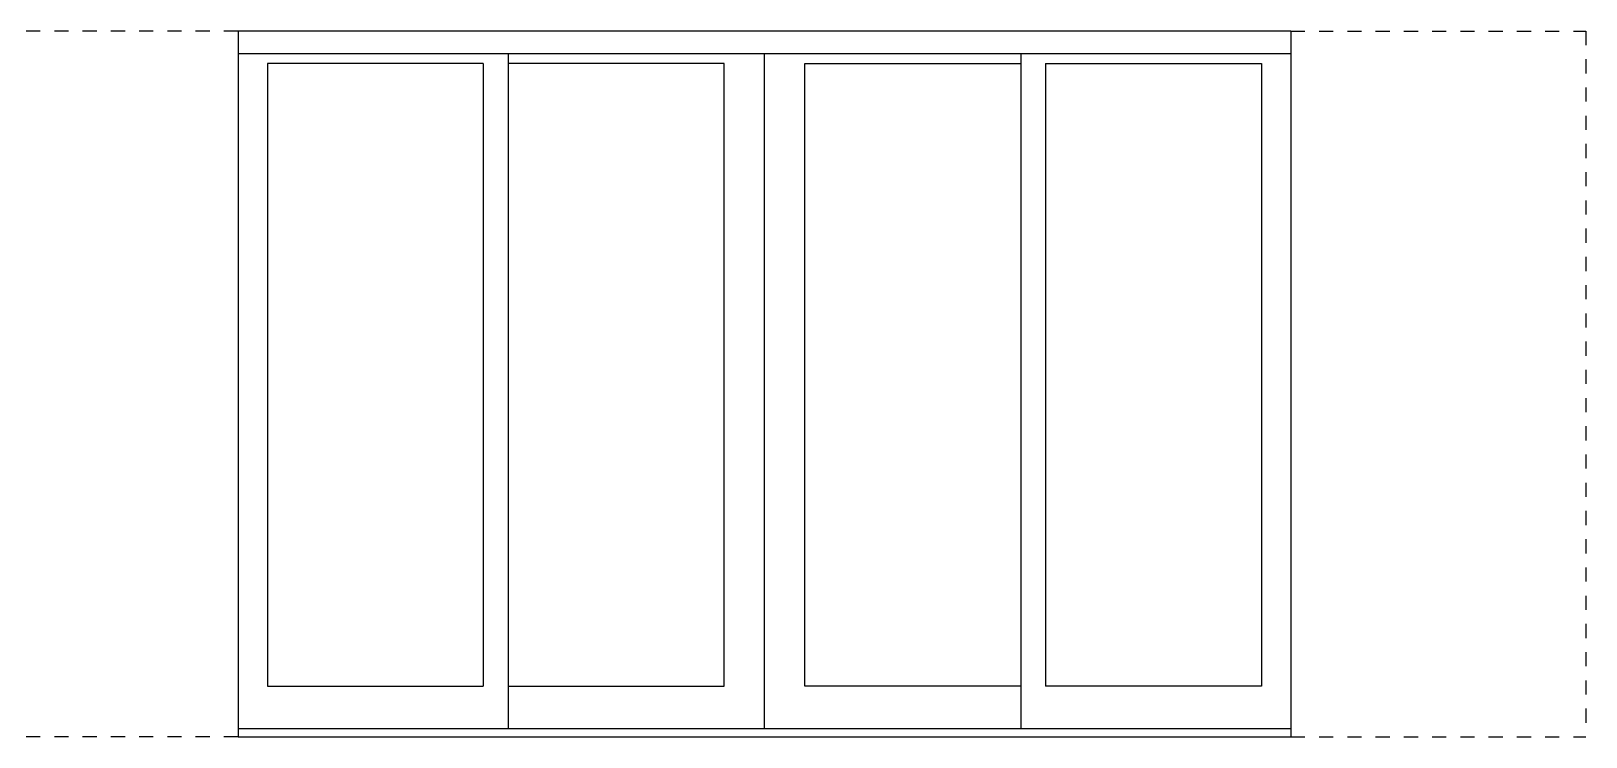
# Model space of a CAD drawing. Extents: x -13.5 to 40.2, y -9.9 to 28.
# Drawn here: x 5.1 to 16.1, y -9.89 to -4.89 of the extents above; entities that cross this region are included whole.
import ezdxf

# ---------------------------------------------------------------- set-up
doc = ezdxf.new("R2010")
doc.units = 0
doc.header["$LTSCALE"] = 0.25
doc.header["$MEASUREMENT"] = 0
doc.linetypes.add('HIDDEN', pattern=[0.375, 0.25, -0.125])
doc.layers.get('0').update_dxf_attribs({"linetype": 'CONTINUOUS'})
doc.layers.add('TEXT', color=7, linetype='CONTINUOUS')

msp = doc.modelspace()

# ---------------------------------------------------------------- linework, layer by layer
at = {"color": 1, "linetype": 'HIDDEN'}
for p, q in [((6.561, -4.888), (4.473, -4.888)), ((14.013, -4.888), (16.101, -4.888)), ((16.101, -4.888), (16.101, -9.888)), ((6.561, -9.888), (4.473, -9.888)), ((14.013, -9.888), (16.101, -9.888))]:
    msp.add_line(p, q, dxfattribs=at)
at = {"color": 1}
for p, q in [((14.013, -4.888), (6.561, -4.888)), ((6.561, -4.888), (6.561, -9.888)), ((14.013, -4.888), (14.013, -9.888)), ((14.013, -5.049), (6.561, -5.049)), ((6.561, -9.829), (14.013, -9.829)), ((6.561, -9.888), (14.013, -9.888))]:
    msp.add_line(p, q, dxfattribs=at)
at = {"color": 5}
for p, q in [((8.473, -5.049), (8.473, -9.829)), ((12.101, -5.049), (12.101, -9.829)), ((8.297, -5.118), (6.769, -5.118)), ((6.769, -5.118), (6.769, -9.528)), ((8.297, -5.118), (8.297, -9.528)), ((10.001, -5.118), (8.473, -5.118)), ((10.001, -9.528), (10.001, -5.118)), ((10.573, -9.528), (10.573, -5.118)), ((10.573, -5.118), (12.101, -5.118)), ((12.277, -5.118), (13.805, -5.118)), ((12.277, -5.118), (12.277, -9.528)), ((13.805, -5.118), (13.805, -9.528)), ((6.769, -9.528), (8.297, -9.528)), ((8.473, -9.528), (10.001, -9.528)), ((12.101, -9.528), (10.573, -9.528)), ((13.805, -9.528), (12.277, -9.528))]:
    msp.add_line(p, q, dxfattribs=at)
at = {"layer": 'TEXT', "color": 5}
msp.add_line((10.287, -9.829), (10.287, -5.049), dxfattribs=at)

doc.saveas('drawing.dxf')
